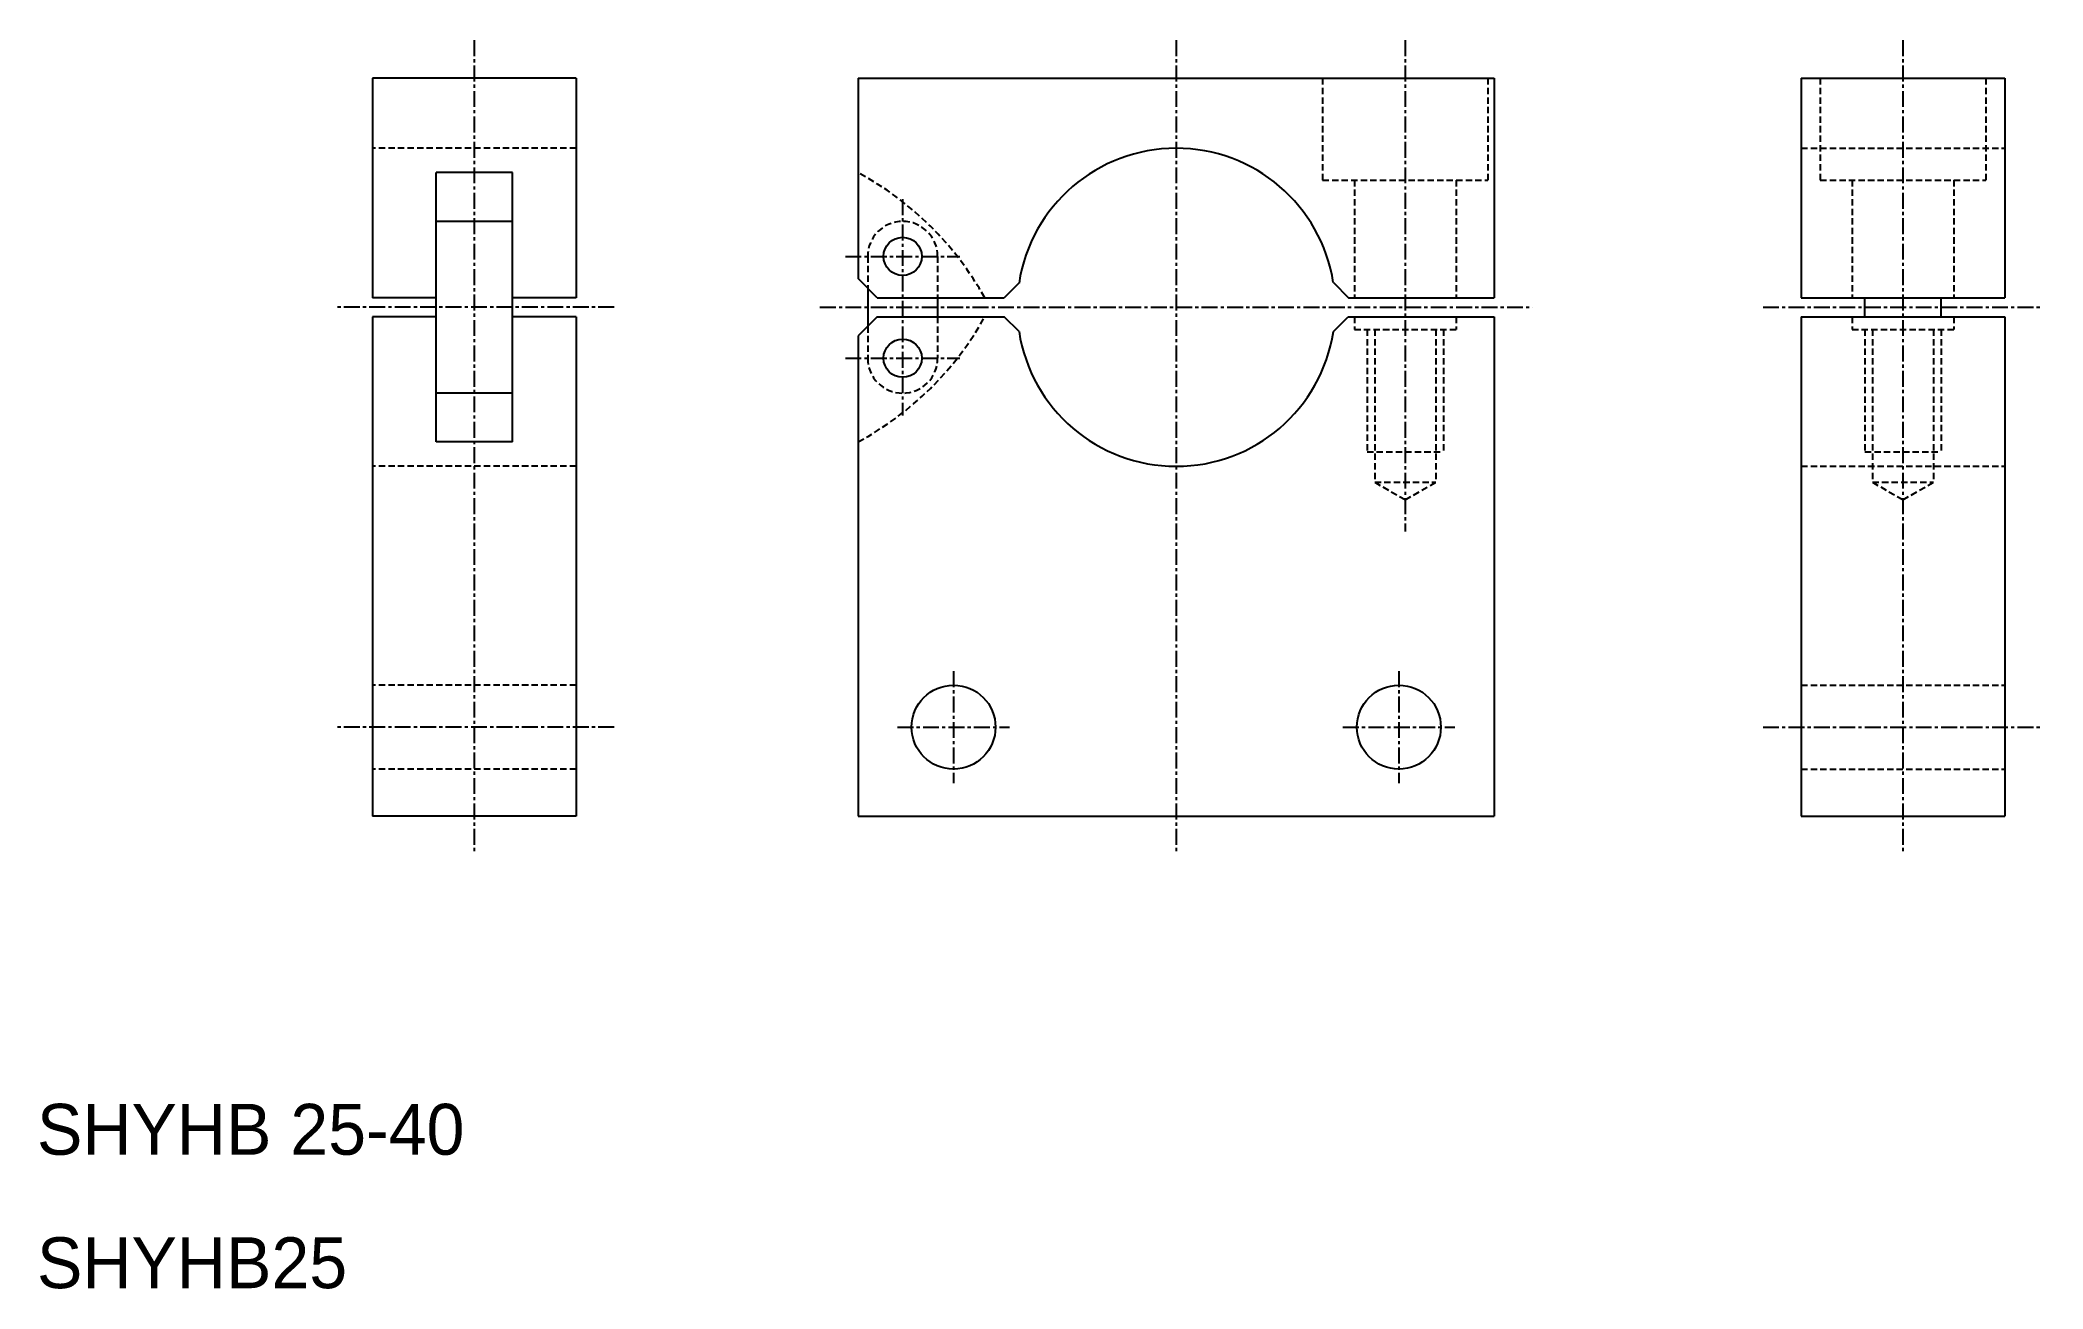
# Model space of a CAD drawing. Extents: x 58 to 216, y 53 to 151.
import ezdxf

# ---------------------------------------------------------------- set-up
doc = ezdxf.new("R2010")
doc.units = 0
doc.linetypes.add('CENTER', pattern=[2, 1.25, -0.25, 0.25, -0.25])
doc.linetypes.add('DASHED', pattern=[0.75, 0.5, -0.25])
doc.layers.get('0').update_dxf_attribs({"linetype": 'CONTINUOUS'})
doc.layers.add('CENTER', color=1, linetype='CENTER')

msp = doc.modelspace()

# ---------------------------------------------------------------- linework, layer by layer
at = {"color": 7, "linetype": 'CONTINUOUS'}
for p, q in [((84.32, 148.44), (84.32, 131.19)), ((100.32, 148.44), (84.32, 148.44)), ((100.32, 148.44), (100.32, 131.19)), ((122.49, 148.44), (172.49, 148.44)), ((122.49, 148.44), (122.49, 132.69)), ((172.49, 148.44), (172.49, 131.19)), ((196.61, 148.44), (196.61, 131.19)), ((196.61, 148.44), (212.61, 148.44)), ((212.61, 148.44), (212.61, 131.19)), ((89.32, 119.86), (89.32, 141.03)), ((95.32, 141.03), (89.32, 141.03)), ((95.32, 119.86), (95.32, 141.03)), ((95.32, 137.19), (89.32, 137.19)), ((123.99, 131.19), (122.49, 132.69)), ((135.14, 132.35), (133.98, 131.19)), ((159.84, 132.38), (161.03, 131.19)), ((89.32, 131.19), (84.32, 131.19)), ((100.32, 131.19), (95.32, 131.19)), ((123.24, 131.94), (123.24, 128.94)), ((123.99, 131.19), (133.98, 131.19)), ((128.74, 131.19), (128.74, 129.69)), ((161.03, 131.19), (172.49, 131.19)), ((196.61, 131.19), (212.61, 131.19)), ((201.61, 129.69), (201.61, 131.19)), ((207.61, 129.69), (207.61, 131.19)), ((84.32, 129.69), (84.32, 90.44)), ((89.32, 129.69), (84.32, 129.69)), ((100.32, 129.69), (95.32, 129.69)), ((100.32, 129.69), (100.32, 90.44)), ((123.99, 129.69), (122.49, 128.19)), ((123.99, 129.69), (133.98, 129.69)), ((135.14, 128.54), (133.98, 129.69)), ((159.84, 128.54), (161, 129.69)), ((161, 129.69), (172.49, 129.69)), ((172.49, 129.69), (172.49, 90.44)), ((196.61, 129.69), (196.61, 90.44)), ((196.61, 129.69), (212.61, 129.69)), ((212.61, 129.69), (212.61, 90.44)), ((122.49, 128.19), (122.49, 90.44)), ((95.32, 123.69), (89.32, 123.69)), ((95.32, 119.86), (89.32, 119.86)), ((100.32, 90.44), (84.32, 90.44)), ((122.49, 90.44), (172.49, 90.44)), ((196.61, 90.44), (212.61, 90.44))]:
    msp.add_line(p, q, dxfattribs=at)
at = {"color": 3, "linetype": 'DASHED'}
for p, q in [((158.99, 148.44), (158.99, 140.44)), ((171.99, 148.44), (171.99, 140.44)), ((198.11, 148.44), (198.11, 140.44)), ((211.11, 148.44), (211.11, 140.44)), ((100.32, 142.94), (84.32, 142.94)), ((196.61, 142.94), (212.61, 142.94)), ((158.99, 140.44), (171.99, 140.44)), ((161.49, 140.44), (161.49, 131.19)), ((169.49, 140.44), (169.49, 131.19)), ((198.11, 140.44), (211.11, 140.44)), ((200.61, 140.44), (200.61, 131.19)), ((208.61, 140.44), (208.61, 131.19)), ((123.24, 134.44), (123.24, 131.94)), ((128.74, 134.44), (128.74, 131.19)), ((128.74, 129.69), (128.74, 126.44)), ((161.49, 129.69), (161.49, 128.69)), ((169.49, 129.69), (169.49, 128.69)), ((200.61, 129.69), (200.61, 128.69)), ((208.61, 129.69), (208.61, 128.69)), ((123.24, 128.94), (123.24, 126.44)), ((161.49, 128.69), (169.49, 128.69)), ((162.49, 128.69), (162.49, 119.09)), ((163.09, 128.69), (163.09, 116.69)), ((167.89, 128.69), (167.89, 116.69)), ((168.49, 128.69), (168.49, 119.09)), ((200.61, 128.69), (208.61, 128.69)), ((201.61, 128.69), (201.61, 119.09)), ((202.21, 128.69), (202.21, 116.69)), ((207.01, 128.69), (207.01, 116.69)), ((207.61, 128.69), (207.61, 119.09)), ((162.49, 119.09), (168.49, 119.09)), ((201.61, 119.09), (207.61, 119.09)), ((100.32, 117.94), (84.32, 117.94)), ((163.09, 116.69), (165.49, 115.31)), ((163.09, 116.69), (167.89, 116.69)), ((165.49, 115.31), (167.89, 116.69)), ((196.61, 117.94), (212.61, 117.94)), ((202.21, 116.69), (204.61, 115.31)), ((202.21, 116.69), (207.01, 116.69)), ((204.61, 115.31), (207.01, 116.69)), ((100.32, 100.74), (84.32, 100.74)), ((196.61, 100.74), (212.61, 100.74)), ((100.32, 94.14), (84.32, 94.14)), ((196.61, 94.14), (212.61, 94.14))]:
    msp.add_line(p, q, dxfattribs=at)
at = {"color": 7, "linetype": 'CONTINUOUS'}
for centre, radius in [((125.99, 134.44), 1.5), ((125.99, 126.44), 1.5), ((129.99, 97.44), 3.3), ((164.99, 97.44), 3.3)]:
    msp.add_circle(centre, radius, dxfattribs=at)
for start, end in [(8.9283, 171.2342), (188.7658, 351.2264)]:
    msp.add_arc((147.49, 130.44), 12.5, start, end, dxfattribs=at)
at = {"color": 3, "linetype": 'DASHED'}
for centre, radius, start, end in [((110.59, 119.04), 25, 29.078, 61.5755), ((125.99, 134.44), 2.75, 0, 180), ((110.59, 141.84), 25, 298.4245, 330.922), ((125.99, 126.44), 2.75, 180, 0)]:
    msp.add_arc(centre, radius, start, end, dxfattribs=at)
at = {"layer": 'CENTER', "color": 1, "linetype": 'CENTER'}
for p, q in [((92.32, 151.44), (92.32, 87.44)), ((147.49, 151.44), (147.49, 87.44)), ((165.49, 151.44), (165.49, 112.82)), ((204.61, 151.44), (204.61, 87.44)), ((125.99, 138.94), (125.99, 121.94)), ((121.49, 134.44), (130.49, 134.44)), ((103.32, 130.44), (81.32, 130.44)), ((119.49, 130.44), (175.49, 130.44)), ((193.61, 130.44), (215.61, 130.44)), ((121.49, 126.44), (130.49, 126.44)), ((129.99, 101.84), (129.99, 93.04)), ((164.99, 101.84), (164.99, 93.04)), ((103.32, 97.44), (81.32, 97.44)), ((125.59, 97.44), (134.39, 97.44)), ((160.59, 97.44), (169.39, 97.44)), ((193.61, 97.44), (215.61, 97.44))]:
    msp.add_line(p, q, dxfattribs=at)

# ---------------------------------------------------------------- texts
at = {"color": 7, "linetype": 'CONTINUOUS'}
for s, p in [('SHYHB 25-40', (57.95, 63.83)), ('SHYHB25', (57.95, 53.34))]:
    msp.add_text(s, height=4, dxfattribs=at).set_placement(p)

doc.saveas('drawing.dxf')
